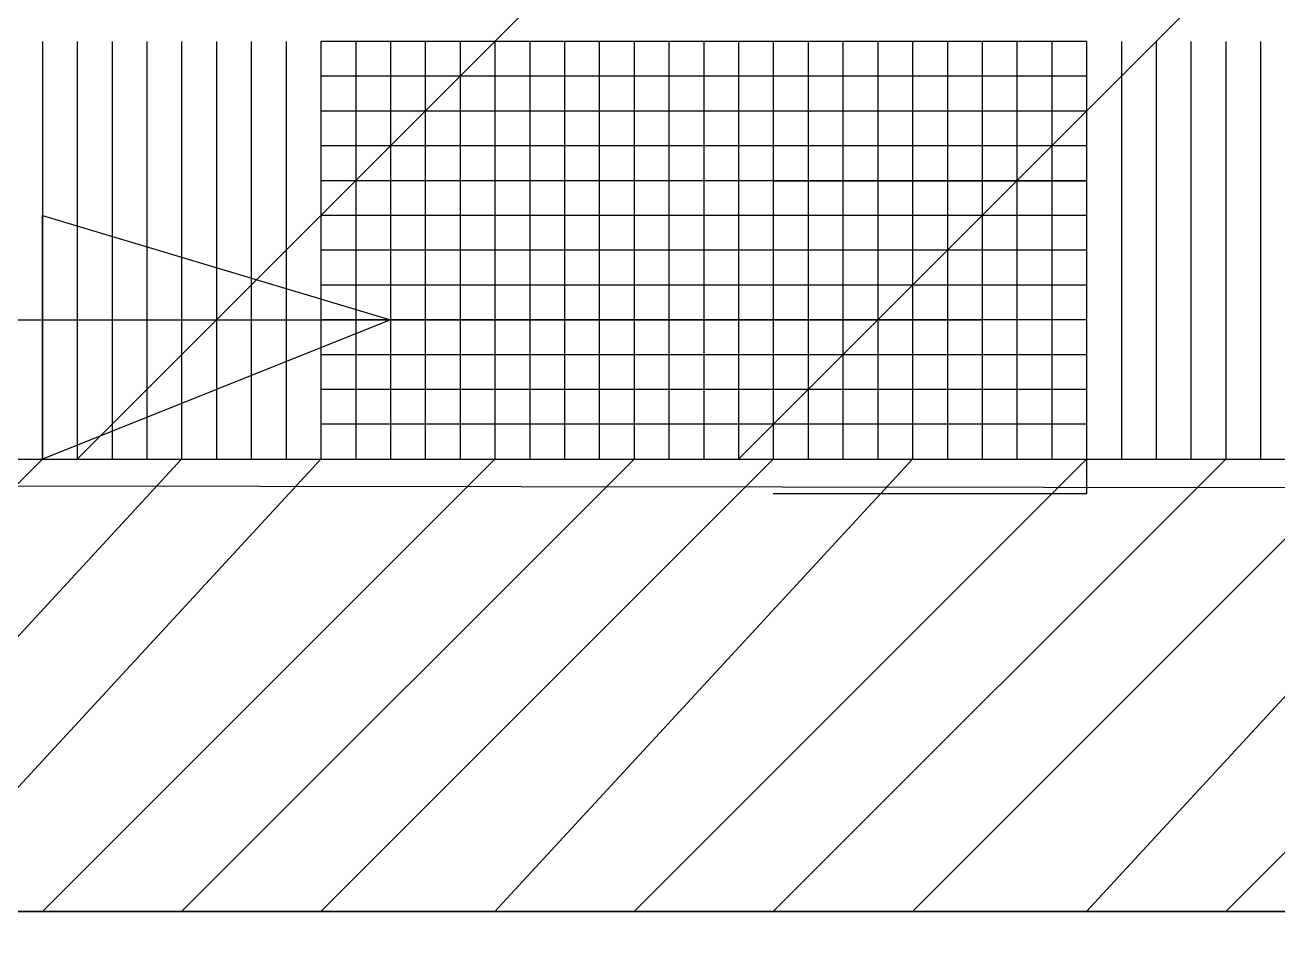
# Model space of a CAD drawing. Header units: metres. Extents: x 1 to 213, y 1 to 147.
# Drawn here: x 78.6465 to 79.0275, y 98.2927 to 98.5675 of the extents above; entities that cross this region are included whole.
import ezdxf

# ---------------------------------------------------------------- set-up
doc = ezdxf.new("R2010")
doc.units = ezdxf.units.M
doc.layers.add('00-BASE-ARQUITECTURA', color=8, linetype='Continuous')

msp = doc.modelspace()

# ---------------------------------------------------------------- linework, layer by layer
at = {"layer": '00-BASE-ARQUITECTURA'}
for points in [[(78.62002, 99.8537), (78.62002, 98.47786), (78.93752, 98.47786)], [(78.66235, 98.43553), (79.66777, 99.44095)], [(78.86344, 98.43553), (79.86885, 99.44095)], [(78.65177, 98.56253), (78.65177, 98.55195), (78.65177, 98.54136), (78.65177, 98.53078), (78.65177, 98.5202), (78.65177, 98.50961), (78.65177, 98.49903), (78.65177, 98.48845), (78.65177, 98.47786), (78.65177, 98.46728), (78.65177, 98.4567), (78.65177, 98.44612), (78.65177, 98.43553)], [(78.66235, 98.56253), (78.66235, 98.55195), (78.66235, 98.54136), (78.66235, 98.53078), (78.66235, 98.5202), (78.66235, 98.50961), (78.66235, 98.49903), (78.66235, 98.48845), (78.66235, 98.47786), (78.66235, 98.46728), (78.66235, 98.4567), (78.66235, 98.44612), (78.66235, 98.43553)], [(78.66235, 98.56253), (78.66235, 98.55195), (78.66235, 98.54136), (78.66235, 98.53078), (78.66235, 98.5202), (78.66235, 98.50961), (78.66235, 98.49903), (78.66235, 98.48845), (78.66235, 98.47786), (78.66235, 98.46728), (78.66235, 98.4567), (78.66235, 98.44612), (78.66235, 98.43553)], [(78.67294, 98.56253), (78.67294, 98.55195), (78.67294, 98.54136), (78.67294, 98.53078), (78.67294, 98.5202), (78.67294, 98.50961), (78.67294, 98.49903), (78.67294, 98.48845), (78.67294, 98.47786), (78.67294, 98.46728), (78.67294, 98.4567), (78.67294, 98.44612), (78.67294, 98.43553)], [(78.68352, 98.56253), (78.68352, 98.55195), (78.68352, 98.54136), (78.68352, 98.53078), (78.68352, 98.5202), (78.68352, 98.50961), (78.68352, 98.49903), (78.68352, 98.48845), (78.68352, 98.47786), (78.68352, 98.46728), (78.68352, 98.4567), (78.68352, 98.44612), (78.68352, 98.43553)], [(78.68352, 98.56253), (78.68352, 98.55195), (78.68352, 98.54136), (78.68352, 98.53078), (78.68352, 98.5202), (78.68352, 98.50961), (78.68352, 98.49903), (78.68352, 98.48845), (78.68352, 98.47786), (78.68352, 98.46728), (78.68352, 98.4567), (78.68352, 98.44612), (78.68352, 98.43553)], [(78.6941, 98.56253), (78.6941, 98.55195), (78.6941, 98.54136), (78.6941, 98.53078), (78.6941, 98.5202), (78.6941, 98.50961), (78.6941, 98.49903), (78.6941, 98.48845), (78.6941, 98.47786), (78.6941, 98.46728), (78.6941, 98.4567), (78.6941, 98.44612), (78.6941, 98.43553)], [(78.70468, 98.56253), (78.70468, 98.55195), (78.70468, 98.54136), (78.70468, 98.53078), (78.70468, 98.5202), (78.70468, 98.50961), (78.70468, 98.49903), (78.70468, 98.48845), (78.70468, 98.47786), (78.70468, 98.46728), (78.70468, 98.4567), (78.70468, 98.44612), (78.70468, 98.43553)], [(78.70468, 98.56253), (78.70468, 98.55195), (78.70468, 98.54136), (78.70468, 98.53078), (78.70468, 98.5202), (78.70468, 98.50961), (78.70468, 98.49903), (78.70468, 98.48845), (78.70468, 98.47786), (78.70468, 98.46728), (78.70468, 98.4567), (78.70468, 98.44612), (78.70468, 98.43553)], [(78.71527, 98.56253), (78.71527, 98.55195), (78.71527, 98.54136), (78.71527, 98.53078), (78.71527, 98.5202), (78.71527, 98.50961), (78.71527, 98.49903), (78.71527, 98.48845), (78.71527, 98.47786), (78.71527, 98.46728), (78.71527, 98.4567), (78.71527, 98.44612), (78.71527, 98.43553)], [(78.72585, 98.56253), (78.72585, 98.55195), (78.72585, 98.54136), (78.72585, 98.53078), (78.72585, 98.5202), (78.72585, 98.50961), (78.72585, 98.49903), (78.72585, 98.48845), (78.72585, 98.47786), (78.72585, 98.46728), (78.72585, 98.4567), (78.72585, 98.44612), (78.72585, 98.43553)], [(78.72585, 98.56253), (78.72585, 98.55195), (78.72585, 98.54136), (78.72585, 98.53078), (78.72585, 98.5202), (78.72585, 98.50961), (78.72585, 98.49903), (78.72585, 98.48845), (78.72585, 98.47786), (78.72585, 98.46728), (78.72585, 98.4567), (78.72585, 98.44612), (78.72585, 98.43553)], [(78.90577, 98.56253), (78.89519, 98.56253), (78.8846, 98.56253), (78.87402, 98.56253), (78.86344, 98.56253), (78.85286, 98.56253), (78.84227, 98.56253), (78.83169, 98.56253), (78.82111, 98.56253), (78.81051, 98.56253), (78.79993, 98.56253), (78.78935, 98.56253), (78.77876, 98.56253), (78.76818, 98.56253), (78.7576, 98.56253), (78.74702, 98.56253), (78.73643, 98.56253)], [(78.90577, 98.56253), (78.89519, 98.56253), (78.8846, 98.56253), (78.87402, 98.56253), (78.86344, 98.56253), (78.85286, 98.56253), (78.84227, 98.56253), (78.83169, 98.56253), (78.82111, 98.56253), (78.81051, 98.56253), (78.79993, 98.56253), (78.78935, 98.56253), (78.77876, 98.56253), (78.76818, 98.56253), (78.7576, 98.56253), (78.74702, 98.56253), (78.73643, 98.56253)], [(78.73643, 98.56253), (78.73643, 98.55195), (78.73643, 98.54136), (78.73643, 98.53078), (78.73643, 98.5202), (78.73643, 98.50961), (78.73643, 98.49903), (78.73643, 98.48845), (78.73643, 98.47786), (78.73643, 98.46728), (78.73643, 98.4567), (78.73643, 98.44612), (78.73643, 98.43553)], [(78.74702, 98.56253), (78.74702, 98.55195), (78.74702, 98.54136), (78.74702, 98.53078), (78.74702, 98.5202), (78.74702, 98.50961), (78.74702, 98.49903), (78.74702, 98.48845), (78.74702, 98.47786), (78.74702, 98.46728), (78.74702, 98.4567), (78.74702, 98.44612), (78.74702, 98.43553)], [(78.74702, 98.56253), (78.74702, 98.55195), (78.74702, 98.54136), (78.74702, 98.53078), (78.74702, 98.5202), (78.74702, 98.50961), (78.74702, 98.49903), (78.74702, 98.48845), (78.74702, 98.47786), (78.74702, 98.46728), (78.74702, 98.4567), (78.74702, 98.44612), (78.74702, 98.43553)], [(78.7576, 98.56253), (78.7576, 98.55195), (78.7576, 98.54136), (78.7576, 98.53078), (78.7576, 98.5202), (78.7576, 98.50961), (78.7576, 98.49903), (78.7576, 98.48845), (78.7576, 98.47786), (78.7576, 98.46728), (78.7576, 98.4567), (78.7576, 98.44612), (78.7576, 98.43553)], [(78.76818, 98.56253), (78.76818, 98.55195), (78.76818, 98.54136), (78.76818, 98.53078), (78.76818, 98.5202), (78.76818, 98.50961), (78.76818, 98.49903), (78.76818, 98.48845), (78.76818, 98.47786), (78.76818, 98.46728), (78.76818, 98.4567), (78.76818, 98.44612), (78.76818, 98.43553)], [(78.76818, 98.56253), (78.76818, 98.55195), (78.76818, 98.54136), (78.76818, 98.53078), (78.76818, 98.5202), (78.76818, 98.50961), (78.76818, 98.49903), (78.76818, 98.48845), (78.76818, 98.47786), (78.76818, 98.46728), (78.76818, 98.4567), (78.76818, 98.44612), (78.76818, 98.43553)], [(78.77876, 98.56253), (78.77876, 98.55195), (78.77876, 98.54136), (78.77876, 98.53078), (78.77876, 98.5202), (78.77876, 98.50961), (78.77876, 98.49903), (78.77876, 98.48845), (78.77876, 98.47786), (78.77876, 98.46728), (78.77876, 98.4567), (78.77876, 98.44612), (78.77876, 98.43553)], [(78.78935, 98.56253), (78.78935, 98.55195), (78.78935, 98.54136), (78.78935, 98.53078), (78.78935, 98.5202), (78.78935, 98.50961), (78.78935, 98.49903), (78.78935, 98.48845), (78.78935, 98.47786), (78.78935, 98.46728), (78.78935, 98.4567), (78.78935, 98.44612), (78.78935, 98.43553)], [(78.78935, 98.56253), (78.78935, 98.55195), (78.78935, 98.54136), (78.78935, 98.53078), (78.78935, 98.5202), (78.78935, 98.50961), (78.78935, 98.49903), (78.78935, 98.48845), (78.78935, 98.47786), (78.78935, 98.46728), (78.78935, 98.4567), (78.78935, 98.44612), (78.78935, 98.43553)], [(78.96927, 98.56253), (78.95869, 98.56253), (78.9481, 98.56253), (78.93752, 98.56253), (78.92694, 98.56253), (78.91635, 98.56253), (78.90577, 98.56253), (78.89519, 98.56253), (78.8846, 98.56253), (78.87402, 98.56253), (78.86344, 98.56253), (78.85286, 98.56253), (78.84227, 98.56253), (78.83169, 98.56253), (78.82111, 98.56253), (78.81051, 98.56253), (78.79993, 98.56253)], [(78.96927, 98.56253), (78.95869, 98.56253), (78.9481, 98.56253), (78.93752, 98.56253), (78.92694, 98.56253), (78.91635, 98.56253), (78.90577, 98.56253), (78.89519, 98.56253), (78.8846, 98.56253), (78.87402, 98.56253), (78.86344, 98.56253), (78.85286, 98.56253), (78.84227, 98.56253), (78.83169, 98.56253), (78.82111, 98.56253), (78.81051, 98.56253), (78.79993, 98.56253)], [(78.79993, 98.56253), (78.79993, 98.55195), (78.79993, 98.54136), (78.79993, 98.53078), (78.79993, 98.5202), (78.79993, 98.50961), (78.79993, 98.49903), (78.79993, 98.48845), (78.79993, 98.47786), (78.79993, 98.46728), (78.79993, 98.4567), (78.79993, 98.44612), (78.79993, 98.43553)], [(78.81051, 98.56253), (78.81051, 98.55195), (78.81051, 98.54136), (78.81051, 98.53078), (78.81051, 98.5202), (78.81051, 98.50961), (78.81051, 98.49903), (78.81051, 98.48845), (78.81051, 98.47786), (78.81051, 98.46728), (78.81051, 98.4567), (78.81051, 98.44612), (78.81051, 98.43553)], [(78.81051, 98.56253), (78.81051, 98.55195), (78.81051, 98.54136), (78.81051, 98.53078), (78.81051, 98.5202), (78.81051, 98.50961), (78.81051, 98.49903), (78.81051, 98.48845), (78.81051, 98.47786), (78.81051, 98.46728), (78.81051, 98.4567), (78.81051, 98.44612), (78.81051, 98.43553)], [(78.82111, 98.56253), (78.82111, 98.55195), (78.82111, 98.54136), (78.82111, 98.53078), (78.82111, 98.5202), (78.82111, 98.50961), (78.82111, 98.49903), (78.82111, 98.48845), (78.82111, 98.47786), (78.82111, 98.46728), (78.82111, 98.4567), (78.82111, 98.44612), (78.82111, 98.43553)], [(78.83169, 98.56253), (78.83169, 98.55195), (78.83169, 98.54136), (78.83169, 98.53078), (78.83169, 98.5202), (78.83169, 98.50961), (78.83169, 98.49903), (78.83169, 98.48845), (78.83169, 98.47786), (78.83169, 98.46728), (78.83169, 98.4567), (78.83169, 98.44612), (78.83169, 98.43553)], [(78.83169, 98.56253), (78.83169, 98.55195), (78.83169, 98.54136), (78.83169, 98.53078), (78.83169, 98.5202), (78.83169, 98.50961), (78.83169, 98.49903), (78.83169, 98.48845), (78.83169, 98.47786), (78.83169, 98.46728), (78.83169, 98.4567), (78.83169, 98.44612), (78.83169, 98.43553)], [(78.84227, 98.56253), (78.84227, 98.55195), (78.84227, 98.54136), (78.84227, 98.53078), (78.84227, 98.5202), (78.84227, 98.50961), (78.84227, 98.49903), (78.84227, 98.48845), (78.84227, 98.47786), (78.84227, 98.46728), (78.84227, 98.4567), (78.84227, 98.44612), (78.84227, 98.43553)], [(78.85286, 98.56253), (78.85286, 98.55195), (78.85286, 98.54136), (78.85286, 98.53078), (78.85286, 98.5202), (78.85286, 98.50961), (78.85286, 98.49903), (78.85286, 98.48845), (78.85286, 98.47786), (78.85286, 98.46728), (78.85286, 98.4567), (78.85286, 98.44612), (78.85286, 98.43553)], [(78.85286, 98.56253), (78.85286, 98.55195), (78.85286, 98.54136), (78.85286, 98.53078), (78.85286, 98.5202), (78.85286, 98.50961), (78.85286, 98.49903), (78.85286, 98.48845), (78.85286, 98.47786), (78.85286, 98.46728), (78.85286, 98.4567), (78.85286, 98.44612), (78.85286, 98.43553)], [(78.86344, 98.56253), (78.86344, 98.55195), (78.86344, 98.54136), (78.86344, 98.53078), (78.86344, 98.5202), (78.86344, 98.50961), (78.86344, 98.49903), (78.86344, 98.48845), (78.86344, 98.47786), (78.86344, 98.46728), (78.86344, 98.4567), (78.86344, 98.44612), (78.86344, 98.43553)], [(78.87402, 98.56253), (78.87402, 98.55195), (78.87402, 98.54136), (78.87402, 98.53078), (78.87402, 98.5202), (78.87402, 98.50961), (78.87402, 98.49903), (78.87402, 98.48845), (78.87402, 98.47786), (78.87402, 98.46728), (78.87402, 98.4567), (78.87402, 98.44612), (78.87402, 98.43553)], [(78.87402, 98.56253), (78.87402, 98.55195), (78.87402, 98.54136), (78.87402, 98.53078), (78.87402, 98.5202), (78.87402, 98.50961), (78.87402, 98.49903), (78.87402, 98.48845), (78.87402, 98.47786), (78.87402, 98.46728), (78.87402, 98.4567), (78.87402, 98.44612), (78.87402, 98.43553)], [(78.8846, 98.56253), (78.8846, 98.55195), (78.8846, 98.54136), (78.8846, 98.53078), (78.8846, 98.5202), (78.8846, 98.50961), (78.8846, 98.49903), (78.8846, 98.48845), (78.8846, 98.47786), (78.8846, 98.46728), (78.8846, 98.4567), (78.8846, 98.44612), (78.8846, 98.43553)], [(78.89519, 98.56253), (78.89519, 98.55195), (78.89519, 98.54136), (78.89519, 98.53078), (78.89519, 98.5202), (78.89519, 98.50961), (78.89519, 98.49903), (78.89519, 98.48845), (78.89519, 98.47786), (78.89519, 98.46728), (78.89519, 98.4567), (78.89519, 98.44612), (78.89519, 98.43553)], [(78.89519, 98.56253), (78.89519, 98.55195), (78.89519, 98.54136), (78.89519, 98.53078), (78.89519, 98.5202), (78.89519, 98.50961), (78.89519, 98.49903), (78.89519, 98.48845), (78.89519, 98.47786), (78.89519, 98.46728), (78.89519, 98.4567), (78.89519, 98.44612), (78.89519, 98.43553)], [(78.90577, 98.56253), (78.90577, 98.55195), (78.90577, 98.54136), (78.90577, 98.53078), (78.90577, 98.5202), (78.90577, 98.50961), (78.90577, 98.49903), (78.90577, 98.48845), (78.90577, 98.47786), (78.90577, 98.46728), (78.90577, 98.4567), (78.90577, 98.44612), (78.90577, 98.43553)], [(78.90577, 98.56253), (78.90577, 98.55195), (78.90577, 98.54136), (78.90577, 98.53078), (78.90577, 98.5202), (78.90577, 98.50961), (78.90577, 98.49903), (78.90577, 98.48845), (78.90577, 98.47786), (78.90577, 98.46728), (78.90577, 98.4567), (78.90577, 98.44612), (78.90577, 98.43553)], [(78.91635, 98.56253), (78.91635, 98.55195), (78.91635, 98.54136), (78.91635, 98.53078), (78.91635, 98.5202), (78.91635, 98.50961), (78.91635, 98.49903), (78.91635, 98.48845), (78.91635, 98.47786), (78.91635, 98.46728), (78.91635, 98.4567), (78.91635, 98.44612), (78.91635, 98.43553)], [(78.92694, 98.56253), (78.92694, 98.55195), (78.92694, 98.54136), (78.92694, 98.53078), (78.92694, 98.5202), (78.92694, 98.50961), (78.92694, 98.49903), (78.92694, 98.48845), (78.92694, 98.47786), (78.92694, 98.46728), (78.92694, 98.4567), (78.92694, 98.44612), (78.92694, 98.43553)], [(78.92694, 98.56253), (78.92694, 98.55195), (78.92694, 98.54136), (78.92694, 98.53078), (78.92694, 98.5202), (78.92694, 98.50961), (78.92694, 98.49903), (78.92694, 98.48845), (78.92694, 98.47786), (78.92694, 98.46728), (78.92694, 98.4567), (78.92694, 98.44612), (78.92694, 98.43553)], [(78.93752, 98.56253), (78.93752, 98.55195), (78.93752, 98.54136), (78.93752, 98.53078), (78.93752, 98.5202), (78.93752, 98.50961), (78.93752, 98.49903), (78.93752, 98.48845), (78.93752, 98.47786), (78.93752, 98.46728), (78.93752, 98.4567), (78.93752, 98.44612), (78.93752, 98.43553)], [(78.9481, 98.56253), (78.9481, 98.55195), (78.9481, 98.54136), (78.9481, 98.53078), (78.9481, 98.5202), (78.9481, 98.50961), (78.9481, 98.49903), (78.9481, 98.48845), (78.9481, 98.47786), (78.9481, 98.46728), (78.9481, 98.4567), (78.9481, 98.44612), (78.9481, 98.43553)], [(78.9481, 98.56253), (78.9481, 98.55195), (78.9481, 98.54136), (78.9481, 98.53078), (78.9481, 98.5202), (78.9481, 98.50961), (78.9481, 98.49903), (78.9481, 98.48845), (78.9481, 98.47786), (78.9481, 98.46728), (78.9481, 98.4567), (78.9481, 98.44612), (78.9481, 98.43553)], [(78.95869, 98.56253), (78.95869, 98.55195), (78.95869, 98.54136), (78.95869, 98.53078), (78.95869, 98.5202), (78.95869, 98.50961), (78.95869, 98.49903), (78.95869, 98.48845), (78.95869, 98.47786), (78.95869, 98.46728), (78.95869, 98.4567), (78.95869, 98.44612), (78.95869, 98.43553)], [(78.96927, 98.56253), (78.96927, 98.55195), (78.96927, 98.54136), (78.96927, 98.53078), (78.96927, 98.5202), (78.96927, 98.50961), (78.96927, 98.49903), (78.96927, 98.48845), (78.96927, 98.47786), (78.96927, 98.46728), (78.96927, 98.4567), (78.96927, 98.44612), (78.96927, 98.43553)], [(78.96927, 98.56253), (78.96927, 98.55195), (78.96927, 98.54136), (78.96927, 98.53078), (78.96927, 98.5202), (78.96927, 98.50961), (78.96927, 98.49903), (78.96927, 98.48845), (78.96927, 98.47786), (78.96927, 98.46728), (78.96927, 98.4567), (78.96927, 98.44612), (78.96927, 98.43553)], [(78.97985, 98.56253), (78.97985, 98.55195), (78.97985, 98.54136), (78.97985, 98.53078), (78.97985, 98.5202), (78.97985, 98.50961), (78.97985, 98.49903), (78.97985, 98.48845), (78.97985, 98.47786), (78.97985, 98.46728), (78.97985, 98.4567), (78.97985, 98.44612), (78.97985, 98.43553)], [(78.99043, 98.56253), (78.99043, 98.55195), (78.99043, 98.54136), (78.99043, 98.53078), (78.99043, 98.5202), (78.99043, 98.50961), (78.99043, 98.49903), (78.99043, 98.48845), (78.99043, 98.47786), (78.99043, 98.46728), (78.99043, 98.4567), (78.99043, 98.44612), (78.99043, 98.43553)], [(78.99043, 98.56253), (78.99043, 98.55195), (78.99043, 98.54136), (78.99043, 98.53078), (78.99043, 98.5202), (78.99043, 98.50961), (78.99043, 98.49903), (78.99043, 98.48845), (78.99043, 98.47786), (78.99043, 98.46728), (78.99043, 98.4567), (78.99043, 98.44612), (78.99043, 98.43553)], [(79.00102, 98.56253), (79.00102, 98.55195), (79.00102, 98.54136), (79.00102, 98.53078), (79.00102, 98.5202), (79.00102, 98.50961), (79.00102, 98.49903), (79.00102, 98.48845), (79.00102, 98.47786), (79.00102, 98.46728), (79.00102, 98.4567), (79.00102, 98.44612), (79.00102, 98.43553)], [(79.0116, 98.56253), (79.0116, 98.55195), (79.0116, 98.54136), (79.0116, 98.53078), (79.0116, 98.5202), (79.0116, 98.50961), (79.0116, 98.49903), (79.0116, 98.48845), (79.0116, 98.47786), (79.0116, 98.46728), (79.0116, 98.4567), (79.0116, 98.44612), (79.0116, 98.43553)], [(79.0116, 98.56253), (79.0116, 98.55195), (79.0116, 98.54136), (79.0116, 98.53078), (79.0116, 98.5202), (79.0116, 98.50961), (79.0116, 98.49903), (79.0116, 98.48845), (79.0116, 98.47786), (79.0116, 98.46728), (79.0116, 98.4567), (79.0116, 98.44612), (79.0116, 98.43553)], [(79.02218, 98.56253), (79.02218, 98.55195), (79.02218, 98.54136), (79.02218, 98.53078), (79.02218, 98.5202), (79.02218, 98.50961), (79.02218, 98.49903), (79.02218, 98.48845), (79.02218, 98.47786), (79.02218, 98.46728), (79.02218, 98.4567), (79.02218, 98.44612), (79.02218, 98.43553)], [(78.90577, 98.55195), (78.89519, 98.55195), (78.8846, 98.55195), (78.87402, 98.55195), (78.86344, 98.55195), (78.85286, 98.55195), (78.84227, 98.55195), (78.83169, 98.55195), (78.82111, 98.55195), (78.81051, 98.55195), (78.79993, 98.55195), (78.78935, 98.55195), (78.77876, 98.55195), (78.76818, 98.55195), (78.7576, 98.55195), (78.74702, 98.55195), (78.73643, 98.55195)], [(78.90577, 98.55195), (78.89519, 98.55195), (78.8846, 98.55195), (78.87402, 98.55195), (78.86344, 98.55195), (78.85286, 98.55195), (78.84227, 98.55195), (78.83169, 98.55195), (78.82111, 98.55195), (78.81051, 98.55195), (78.79993, 98.55195), (78.78935, 98.55195), (78.77876, 98.55195), (78.76818, 98.55195), (78.7576, 98.55195), (78.74702, 98.55195), (78.73643, 98.55195)], [(78.96927, 98.55195), (78.95869, 98.55195), (78.9481, 98.55195), (78.93752, 98.55195), (78.92694, 98.55195), (78.91635, 98.55195), (78.90577, 98.55195), (78.89519, 98.55195), (78.8846, 98.55195), (78.87402, 98.55195), (78.86344, 98.55195), (78.85286, 98.55195), (78.84227, 98.55195), (78.83169, 98.55195), (78.82111, 98.55195), (78.81051, 98.55195), (78.79993, 98.55195)], [(78.65177, 98.54136), (78.65177, 98.53078), (78.65177, 98.5202), (78.65177, 98.50961), (78.65177, 98.49903), (78.65177, 98.48845), (78.65177, 98.47786), (78.65177, 98.46728), (78.65177, 98.4567), (78.65177, 98.44612), (78.65177, 98.43553)], [(78.66235, 98.54136), (78.66235, 98.53078), (78.66235, 98.5202), (78.66235, 98.50961), (78.66235, 98.49903), (78.66235, 98.48845), (78.66235, 98.47786), (78.66235, 98.46728), (78.66235, 98.4567), (78.66235, 98.44612), (78.66235, 98.43553)], [(78.66235, 98.54136), (78.66235, 98.53078), (78.66235, 98.5202), (78.66235, 98.50961), (78.66235, 98.49903), (78.66235, 98.48845), (78.66235, 98.47786), (78.66235, 98.46728), (78.66235, 98.4567), (78.66235, 98.44612), (78.66235, 98.43553)], [(78.67294, 98.54136), (78.67294, 98.53078), (78.67294, 98.5202), (78.67294, 98.50961), (78.67294, 98.49903), (78.67294, 98.48845), (78.67294, 98.47786), (78.67294, 98.46728), (78.67294, 98.4567), (78.67294, 98.44612), (78.67294, 98.43553)], [(78.68352, 98.54136), (78.68352, 98.53078), (78.68352, 98.5202), (78.68352, 98.50961), (78.68352, 98.49903), (78.68352, 98.48845), (78.68352, 98.47786), (78.68352, 98.46728), (78.68352, 98.4567), (78.68352, 98.44612), (78.68352, 98.43553)], [(78.68352, 98.54136), (78.68352, 98.53078), (78.68352, 98.5202), (78.68352, 98.50961), (78.68352, 98.49903), (78.68352, 98.48845), (78.68352, 98.47786), (78.68352, 98.46728), (78.68352, 98.4567), (78.68352, 98.44612), (78.68352, 98.43553)], [(78.6941, 98.54136), (78.6941, 98.53078), (78.6941, 98.5202), (78.6941, 98.50961), (78.6941, 98.49903), (78.6941, 98.48845), (78.6941, 98.47786), (78.6941, 98.46728), (78.6941, 98.4567), (78.6941, 98.44612), (78.6941, 98.43553)], [(78.70468, 98.54136), (78.70468, 98.53078), (78.70468, 98.5202), (78.70468, 98.50961), (78.70468, 98.49903), (78.70468, 98.48845), (78.70468, 98.47786), (78.70468, 98.46728), (78.70468, 98.4567), (78.70468, 98.44612), (78.70468, 98.43553)], [(78.70468, 98.54136), (78.70468, 98.53078), (78.70468, 98.5202), (78.70468, 98.50961), (78.70468, 98.49903), (78.70468, 98.48845), (78.70468, 98.47786), (78.70468, 98.46728), (78.70468, 98.4567), (78.70468, 98.44612), (78.70468, 98.43553)], [(78.71527, 98.54136), (78.71527, 98.53078), (78.71527, 98.5202), (78.71527, 98.50961), (78.71527, 98.49903), (78.71527, 98.48845), (78.71527, 98.47786), (78.71527, 98.46728), (78.71527, 98.4567), (78.71527, 98.44612), (78.71527, 98.43553)], [(78.72585, 98.54136), (78.72585, 98.53078), (78.72585, 98.5202), (78.72585, 98.50961), (78.72585, 98.49903), (78.72585, 98.48845), (78.72585, 98.47786), (78.72585, 98.46728), (78.72585, 98.4567), (78.72585, 98.44612), (78.72585, 98.43553)], [(78.72585, 98.54136), (78.72585, 98.53078), (78.72585, 98.5202), (78.72585, 98.50961), (78.72585, 98.49903), (78.72585, 98.48845), (78.72585, 98.47786), (78.72585, 98.46728), (78.72585, 98.4567), (78.72585, 98.44612), (78.72585, 98.43553)], [(78.73643, 98.54136), (78.73643, 98.53078), (78.73643, 98.5202), (78.73643, 98.50961), (78.73643, 98.49903), (78.73643, 98.48845), (78.73643, 98.47786), (78.73643, 98.46728), (78.73643, 98.4567), (78.73643, 98.44612), (78.73643, 98.43553)], [(78.90577, 98.54136), (78.89519, 98.54136), (78.8846, 98.54136), (78.87402, 98.54136), (78.86344, 98.54136), (78.85286, 98.54136), (78.84227, 98.54136), (78.83169, 98.54136), (78.82111, 98.54136), (78.81051, 98.54136), (78.79993, 98.54136), (78.78935, 98.54136), (78.77876, 98.54136), (78.76818, 98.54136), (78.7576, 98.54136), (78.74702, 98.54136), (78.73643, 98.54136)], [(78.74702, 98.54136), (78.74702, 98.53078), (78.74702, 98.5202), (78.74702, 98.50961), (78.74702, 98.49903), (78.74702, 98.48845), (78.74702, 98.47786), (78.74702, 98.46728), (78.74702, 98.4567), (78.74702, 98.44612), (78.74702, 98.43553)], [(78.74702, 98.54136), (78.74702, 98.53078), (78.74702, 98.5202), (78.74702, 98.50961), (78.74702, 98.49903), (78.74702, 98.48845), (78.74702, 98.47786), (78.74702, 98.46728), (78.74702, 98.4567), (78.74702, 98.44612), (78.74702, 98.43553)], [(78.7576, 98.54136), (78.7576, 98.53078), (78.7576, 98.5202), (78.7576, 98.50961), (78.7576, 98.49903), (78.7576, 98.48845), (78.7576, 98.47786), (78.7576, 98.46728), (78.7576, 98.4567), (78.7576, 98.44612), (78.7576, 98.43553)], [(78.76818, 98.54136), (78.76818, 98.53078), (78.76818, 98.5202), (78.76818, 98.50961), (78.76818, 98.49903), (78.76818, 98.48845), (78.76818, 98.47786), (78.76818, 98.46728), (78.76818, 98.4567), (78.76818, 98.44612), (78.76818, 98.43553)], [(78.76818, 98.54136), (78.76818, 98.53078), (78.76818, 98.5202), (78.76818, 98.50961), (78.76818, 98.49903), (78.76818, 98.48845), (78.76818, 98.47786), (78.76818, 98.46728), (78.76818, 98.4567), (78.76818, 98.44612), (78.76818, 98.43553)], [(78.77876, 98.54136), (78.77876, 98.53078), (78.77876, 98.5202), (78.77876, 98.50961), (78.77876, 98.49903), (78.77876, 98.48845), (78.77876, 98.47786), (78.77876, 98.46728), (78.77876, 98.4567), (78.77876, 98.44612), (78.77876, 98.43553)], [(78.78935, 98.54136), (78.78935, 98.53078), (78.78935, 98.5202), (78.78935, 98.50961), (78.78935, 98.49903), (78.78935, 98.48845), (78.78935, 98.47786), (78.78935, 98.46728), (78.78935, 98.4567), (78.78935, 98.44612), (78.78935, 98.43553)], [(78.78935, 98.54136), (78.78935, 98.53078), (78.78935, 98.5202), (78.78935, 98.50961), (78.78935, 98.49903), (78.78935, 98.48845), (78.78935, 98.47786), (78.78935, 98.46728), (78.78935, 98.4567), (78.78935, 98.44612), (78.78935, 98.43553)], [(78.96927, 98.54136), (78.95869, 98.54136), (78.9481, 98.54136), (78.93752, 98.54136), (78.92694, 98.54136), (78.91635, 98.54136), (78.90577, 98.54136), (78.89519, 98.54136), (78.8846, 98.54136), (78.87402, 98.54136), (78.86344, 98.54136), (78.85286, 98.54136), (78.84227, 98.54136), (78.83169, 98.54136), (78.82111, 98.54136), (78.81051, 98.54136), (78.79993, 98.54136)], [(78.96927, 98.54136), (78.95869, 98.54136), (78.9481, 98.54136), (78.93752, 98.54136), (78.92694, 98.54136), (78.91635, 98.54136), (78.90577, 98.54136), (78.89519, 98.54136), (78.8846, 98.54136), (78.87402, 98.54136), (78.86344, 98.54136), (78.85286, 98.54136), (78.84227, 98.54136), (78.83169, 98.54136), (78.82111, 98.54136), (78.81051, 98.54136), (78.79993, 98.54136)], [(78.79993, 98.54136), (78.79993, 98.53078), (78.79993, 98.5202), (78.79993, 98.50961), (78.79993, 98.49903), (78.79993, 98.48845), (78.79993, 98.47786), (78.79993, 98.46728), (78.79993, 98.4567), (78.79993, 98.44612), (78.79993, 98.43553)], [(78.81051, 98.54136), (78.81051, 98.53078), (78.81051, 98.5202), (78.81051, 98.50961), (78.81051, 98.49903), (78.81051, 98.48845), (78.81051, 98.47786), (78.81051, 98.46728), (78.81051, 98.4567), (78.81051, 98.44612), (78.81051, 98.43553)], [(78.81051, 98.54136), (78.81051, 98.53078), (78.81051, 98.5202), (78.81051, 98.50961), (78.81051, 98.49903), (78.81051, 98.48845), (78.81051, 98.47786), (78.81051, 98.46728), (78.81051, 98.4567), (78.81051, 98.44612), (78.81051, 98.43553)], [(78.82111, 98.54136), (78.82111, 98.53078), (78.82111, 98.5202), (78.82111, 98.50961), (78.82111, 98.49903), (78.82111, 98.48845), (78.82111, 98.47786), (78.82111, 98.46728), (78.82111, 98.4567), (78.82111, 98.44612), (78.82111, 98.43553)], [(78.83169, 98.54136), (78.83169, 98.53078), (78.83169, 98.5202), (78.83169, 98.50961), (78.83169, 98.49903), (78.83169, 98.48845), (78.83169, 98.47786), (78.83169, 98.46728), (78.83169, 98.4567), (78.83169, 98.44612), (78.83169, 98.43553)], [(78.83169, 98.54136), (78.83169, 98.53078), (78.83169, 98.5202), (78.83169, 98.50961), (78.83169, 98.49903), (78.83169, 98.48845), (78.83169, 98.47786), (78.83169, 98.46728), (78.83169, 98.4567), (78.83169, 98.44612), (78.83169, 98.43553)], [(78.84227, 98.54136), (78.84227, 98.53078), (78.84227, 98.5202), (78.84227, 98.50961), (78.84227, 98.49903), (78.84227, 98.48845), (78.84227, 98.47786), (78.84227, 98.46728), (78.84227, 98.4567), (78.84227, 98.44612), (78.84227, 98.43553)], [(78.85286, 98.54136), (78.85286, 98.53078), (78.85286, 98.5202), (78.85286, 98.50961), (78.85286, 98.49903), (78.85286, 98.48845), (78.85286, 98.47786), (78.85286, 98.46728), (78.85286, 98.4567), (78.85286, 98.44612), (78.85286, 98.43553)], [(78.85286, 98.54136), (78.85286, 98.53078), (78.85286, 98.5202), (78.85286, 98.50961), (78.85286, 98.49903), (78.85286, 98.48845), (78.85286, 98.47786), (78.85286, 98.46728), (78.85286, 98.4567), (78.85286, 98.44612), (78.85286, 98.43553)], [(78.86344, 98.54136), (78.86344, 98.53078), (78.86344, 98.5202), (78.86344, 98.50961), (78.86344, 98.49903), (78.86344, 98.48845), (78.86344, 98.47786), (78.86344, 98.46728), (78.86344, 98.4567), (78.86344, 98.44612), (78.86344, 98.43553)], [(78.87402, 98.54136), (78.87402, 98.53078), (78.87402, 98.5202), (78.87402, 98.50961), (78.87402, 98.49903), (78.87402, 98.48845), (78.87402, 98.47786), (78.87402, 98.46728), (78.87402, 98.4567), (78.87402, 98.44612), (78.87402, 98.43553)], [(78.87402, 98.54136), (78.87402, 98.53078), (78.87402, 98.5202), (78.87402, 98.50961), (78.87402, 98.49903), (78.87402, 98.48845), (78.87402, 98.47786), (78.87402, 98.46728), (78.87402, 98.4567), (78.87402, 98.44612), (78.87402, 98.43553)], [(78.8846, 98.54136), (78.8846, 98.53078), (78.8846, 98.5202), (78.8846, 98.50961), (78.8846, 98.49903), (78.8846, 98.48845), (78.8846, 98.47786), (78.8846, 98.46728), (78.8846, 98.4567), (78.8846, 98.44612), (78.8846, 98.43553)], [(78.89519, 98.54136), (78.89519, 98.53078), (78.89519, 98.5202), (78.89519, 98.50961), (78.89519, 98.49903), (78.89519, 98.48845), (78.89519, 98.47786), (78.89519, 98.46728), (78.89519, 98.4567), (78.89519, 98.44612), (78.89519, 98.43553)], [(78.89519, 98.54136), (78.89519, 98.53078), (78.89519, 98.5202), (78.89519, 98.50961), (78.89519, 98.49903), (78.89519, 98.48845), (78.89519, 98.47786), (78.89519, 98.46728), (78.89519, 98.4567), (78.89519, 98.44612), (78.89519, 98.43553)], [(78.90577, 98.54136), (78.90577, 98.53078), (78.90577, 98.5202), (78.90577, 98.50961), (78.90577, 98.49903), (78.90577, 98.48845), (78.90577, 98.47786), (78.90577, 98.46728), (78.90577, 98.4567), (78.90577, 98.44612), (78.90577, 98.43553)], [(78.91635, 98.54136), (78.91635, 98.53078), (78.91635, 98.5202), (78.91635, 98.50961), (78.91635, 98.49903), (78.91635, 98.48845), (78.91635, 98.47786), (78.91635, 98.46728), (78.91635, 98.4567), (78.91635, 98.44612), (78.91635, 98.43553)], [(78.91635, 98.54136), (78.91635, 98.53078), (78.91635, 98.5202), (78.91635, 98.50961), (78.91635, 98.49903), (78.91635, 98.48845), (78.91635, 98.47786), (78.91635, 98.46728), (78.91635, 98.4567), (78.91635, 98.44612), (78.91635, 98.43553)], [(78.92694, 98.54136), (78.92694, 98.53078), (78.92694, 98.5202), (78.92694, 98.50961), (78.92694, 98.49903), (78.92694, 98.48845), (78.92694, 98.47786), (78.92694, 98.46728), (78.92694, 98.4567), (78.92694, 98.44612), (78.92694, 98.43553)], [(78.93752, 98.54136), (78.93752, 98.53078), (78.93752, 98.5202), (78.93752, 98.50961), (78.93752, 98.49903), (78.93752, 98.48845), (78.93752, 98.47786), (78.93752, 98.46728), (78.93752, 98.4567), (78.93752, 98.44612), (78.93752, 98.43553)], [(78.93752, 98.54136), (78.93752, 98.53078), (78.93752, 98.5202), (78.93752, 98.50961), (78.93752, 98.49903), (78.93752, 98.48845), (78.93752, 98.47786), (78.93752, 98.46728), (78.93752, 98.4567), (78.93752, 98.44612), (78.93752, 98.43553)], [(78.9481, 98.54136), (78.9481, 98.53078), (78.9481, 98.5202), (78.9481, 98.50961), (78.9481, 98.49903), (78.9481, 98.48845), (78.9481, 98.47786), (78.9481, 98.46728), (78.9481, 98.4567), (78.9481, 98.44612), (78.9481, 98.43553)], [(78.95869, 98.54136), (78.95869, 98.53078), (78.95869, 98.5202), (78.95869, 98.50961), (78.95869, 98.49903), (78.95869, 98.48845), (78.95869, 98.47786), (78.95869, 98.46728), (78.95869, 98.4567), (78.95869, 98.44612), (78.95869, 98.43553)], [(78.95869, 98.54136), (78.95869, 98.53078), (78.95869, 98.5202), (78.95869, 98.50961), (78.95869, 98.49903), (78.95869, 98.48845), (78.95869, 98.47786), (78.95869, 98.46728), (78.95869, 98.4567), (78.95869, 98.44612), (78.95869, 98.43553)], [(78.96927, 98.54136), (78.96927, 98.53078), (78.96927, 98.5202), (78.96927, 98.50961), (78.96927, 98.49903), (78.96927, 98.48845), (78.96927, 98.47786), (78.96927, 98.46728), (78.96927, 98.4567), (78.96927, 98.44612), (78.96927, 98.43553)], [(78.96927, 98.54136), (78.96927, 98.53078), (78.96927, 98.5202), (78.96927, 98.50961), (78.96927, 98.49903), (78.96927, 98.48845), (78.96927, 98.47786), (78.96927, 98.46728), (78.96927, 98.4567), (78.96927, 98.44612), (78.96927, 98.43553)], [(78.97985, 98.54136), (78.97985, 98.53078), (78.97985, 98.5202), (78.97985, 98.50961), (78.97985, 98.49903), (78.97985, 98.48845), (78.97985, 98.47786), (78.97985, 98.46728), (78.97985, 98.4567), (78.97985, 98.44612), (78.97985, 98.43553)], [(78.99043, 98.54136), (78.99043, 98.53078), (78.99043, 98.5202), (78.99043, 98.50961), (78.99043, 98.49903), (78.99043, 98.48845), (78.99043, 98.47786), (78.99043, 98.46728), (78.99043, 98.4567), (78.99043, 98.44612), (78.99043, 98.43553)], [(78.99043, 98.54136), (78.99043, 98.53078), (78.99043, 98.5202), (78.99043, 98.50961), (78.99043, 98.49903), (78.99043, 98.48845), (78.99043, 98.47786), (78.99043, 98.46728), (78.99043, 98.4567), (78.99043, 98.44612), (78.99043, 98.43553)], [(79.00102, 98.54136), (79.00102, 98.53078), (79.00102, 98.5202), (79.00102, 98.50961), (79.00102, 98.49903), (79.00102, 98.48845), (79.00102, 98.47786), (79.00102, 98.46728), (79.00102, 98.4567), (79.00102, 98.44612), (79.00102, 98.43553)], [(79.0116, 98.54136), (79.0116, 98.53078), (79.0116, 98.5202), (79.0116, 98.50961), (79.0116, 98.49903), (79.0116, 98.48845), (79.0116, 98.47786), (79.0116, 98.46728), (79.0116, 98.4567), (79.0116, 98.44612), (79.0116, 98.43553)], [(79.0116, 98.54136), (79.0116, 98.53078), (79.0116, 98.5202), (79.0116, 98.50961), (79.0116, 98.49903), (79.0116, 98.48845), (79.0116, 98.47786), (79.0116, 98.46728), (79.0116, 98.4567), (79.0116, 98.44612), (79.0116, 98.43553)], [(79.02218, 98.54136), (79.02218, 98.53078), (79.02218, 98.5202), (79.02218, 98.50961), (79.02218, 98.49903), (79.02218, 98.48845), (79.02218, 98.47786), (79.02218, 98.46728), (79.02218, 98.4567), (79.02218, 98.44612), (79.02218, 98.43553)], [(78.90577, 98.53078), (78.89519, 98.53078), (78.8846, 98.53078), (78.87402, 98.53078), (78.86344, 98.53078), (78.85286, 98.53078), (78.84227, 98.53078), (78.83169, 98.53078), (78.82111, 98.53078), (78.81051, 98.53078), (78.79993, 98.53078), (78.78935, 98.53078), (78.77876, 98.53078), (78.76818, 98.53078), (78.7576, 98.53078), (78.74702, 98.53078), (78.73643, 98.53078)], [(78.90577, 98.53078), (78.89519, 98.53078), (78.8846, 98.53078), (78.87402, 98.53078), (78.86344, 98.53078), (78.85286, 98.53078), (78.84227, 98.53078), (78.83169, 98.53078), (78.82111, 98.53078), (78.81051, 98.53078), (78.79993, 98.53078), (78.78935, 98.53078), (78.77876, 98.53078), (78.76818, 98.53078), (78.7576, 98.53078), (78.74702, 98.53078), (78.73643, 98.53078)], [(78.96927, 98.53078), (78.95869, 98.53078), (78.9481, 98.53078), (78.93752, 98.53078), (78.92694, 98.53078), (78.91635, 98.53078), (78.90577, 98.53078), (78.89519, 98.53078), (78.8846, 98.53078), (78.87402, 98.53078), (78.86344, 98.53078), (78.85286, 98.53078), (78.84227, 98.53078), (78.83169, 98.53078), (78.82111, 98.53078), (78.81051, 98.53078), (78.79993, 98.53078)], [(78.96927, 98.53078), (78.95869, 98.53078), (78.9481, 98.53078), (78.93752, 98.53078), (78.92694, 98.53078), (78.91635, 98.53078), (78.90577, 98.53078), (78.89519, 98.53078), (78.8846, 98.53078), (78.87402, 98.53078), (78.86344, 98.53078), (78.85286, 98.53078), (78.84227, 98.53078), (78.83169, 98.53078), (78.82111, 98.53078), (78.81051, 98.53078), (78.79993, 98.53078)], [(78.90577, 98.5202), (78.89519, 98.5202), (78.8846, 98.5202), (78.87402, 98.5202), (78.86344, 98.5202), (78.85286, 98.5202), (78.84227, 98.5202), (78.83169, 98.5202), (78.82111, 98.5202), (78.81051, 98.5202), (78.79993, 98.5202), (78.78935, 98.5202), (78.77876, 98.5202), (78.76818, 98.5202), (78.7576, 98.5202), (78.74702, 98.5202), (78.73643, 98.5202)], [(78.96927, 98.5202), (78.95869, 98.5202), (78.9481, 98.5202), (78.93752, 98.5202), (78.92694, 98.5202), (78.91635, 98.5202), (78.90577, 98.5202), (78.89519, 98.5202), (78.8846, 98.5202), (78.87402, 98.5202), (78.86344, 98.5202), (78.85286, 98.5202), (78.84227, 98.5202), (78.83169, 98.5202), (78.82111, 98.5202), (78.81051, 98.5202), (78.79993, 98.5202)], [(78.87402, 98.5202), (78.96927, 98.5202), (78.96927, 98.42495), (78.87402, 98.42495)], [(78.7576, 98.47786), (78.65177, 98.43553), (78.65177, 98.50961), (78.7576, 98.47786)], [(78.90577, 98.50961), (78.89519, 98.50961), (78.8846, 98.50961), (78.87402, 98.50961), (78.86344, 98.50961), (78.85286, 98.50961), (78.84227, 98.50961), (78.83169, 98.50961), (78.82111, 98.50961), (78.81051, 98.50961), (78.79993, 98.50961), (78.78935, 98.50961), (78.77876, 98.50961), (78.76818, 98.50961), (78.7576, 98.50961), (78.74702, 98.50961), (78.73643, 98.50961)], [(78.90577, 98.50961), (78.89519, 98.50961), (78.8846, 98.50961), (78.87402, 98.50961), (78.86344, 98.50961), (78.85286, 98.50961), (78.84227, 98.50961), (78.83169, 98.50961), (78.82111, 98.50961), (78.81051, 98.50961), (78.79993, 98.50961), (78.78935, 98.50961), (78.77876, 98.50961), (78.76818, 98.50961), (78.7576, 98.50961), (78.74702, 98.50961), (78.73643, 98.50961)], [(78.96927, 98.50961), (78.95869, 98.50961), (78.9481, 98.50961), (78.93752, 98.50961), (78.92694, 98.50961), (78.91635, 98.50961), (78.90577, 98.50961), (78.89519, 98.50961), (78.8846, 98.50961), (78.87402, 98.50961), (78.86344, 98.50961), (78.85286, 98.50961), (78.84227, 98.50961), (78.83169, 98.50961), (78.82111, 98.50961), (78.81051, 98.50961), (78.79993, 98.50961)], [(78.96927, 98.50961), (78.95869, 98.50961), (78.9481, 98.50961), (78.93752, 98.50961), (78.92694, 98.50961), (78.91635, 98.50961), (78.90577, 98.50961), (78.89519, 98.50961), (78.8846, 98.50961), (78.87402, 98.50961), (78.86344, 98.50961), (78.85286, 98.50961), (78.84227, 98.50961), (78.83169, 98.50961), (78.82111, 98.50961), (78.81051, 98.50961), (78.79993, 98.50961)], [(78.90577, 98.49903), (78.89519, 98.49903), (78.8846, 98.49903), (78.87402, 98.49903), (78.86344, 98.49903), (78.85286, 98.49903), (78.84227, 98.49903), (78.83169, 98.49903), (78.82111, 98.49903), (78.81051, 98.49903), (78.79993, 98.49903), (78.78935, 98.49903), (78.77876, 98.49903), (78.76818, 98.49903), (78.7576, 98.49903), (78.74702, 98.49903), (78.73643, 98.49903)], [(78.96927, 98.49903), (78.95869, 98.49903), (78.9481, 98.49903), (78.93752, 98.49903), (78.92694, 98.49903), (78.91635, 98.49903), (78.90577, 98.49903), (78.89519, 98.49903), (78.8846, 98.49903), (78.87402, 98.49903), (78.86344, 98.49903), (78.85286, 98.49903), (78.84227, 98.49903), (78.83169, 98.49903), (78.82111, 98.49903), (78.81051, 98.49903), (78.79993, 98.49903)], [(78.90577, 98.48845), (78.89519, 98.48845), (78.8846, 98.48845), (78.87402, 98.48845), (78.86344, 98.48845), (78.85286, 98.48845), (78.84227, 98.48845), (78.83169, 98.48845), (78.82111, 98.48845), (78.81051, 98.48845), (78.79993, 98.48845), (78.78935, 98.48845), (78.77876, 98.48845), (78.76818, 98.48845), (78.7576, 98.48845), (78.74702, 98.48845), (78.73643, 98.48845)], [(78.90577, 98.48845), (78.89519, 98.48845), (78.8846, 98.48845), (78.87402, 98.48845), (78.86344, 98.48845), (78.85286, 98.48845), (78.84227, 98.48845), (78.83169, 98.48845), (78.82111, 98.48845), (78.81051, 98.48845), (78.79993, 98.48845), (78.78935, 98.48845), (78.77876, 98.48845), (78.76818, 98.48845), (78.7576, 98.48845), (78.74702, 98.48845), (78.73643, 98.48845)], [(78.96927, 98.48845), (78.95869, 98.48845), (78.9481, 98.48845), (78.93752, 98.48845), (78.92694, 98.48845), (78.91635, 98.48845), (78.90577, 98.48845), (78.89519, 98.48845), (78.8846, 98.48845), (78.87402, 98.48845), (78.86344, 98.48845), (78.85286, 98.48845), (78.84227, 98.48845), (78.83169, 98.48845), (78.82111, 98.48845), (78.81051, 98.48845), (78.79993, 98.48845)], [(78.96927, 98.48845), (78.95869, 98.48845), (78.9481, 98.48845), (78.93752, 98.48845), (78.92694, 98.48845), (78.91635, 98.48845), (78.90577, 98.48845), (78.89519, 98.48845), (78.8846, 98.48845), (78.87402, 98.48845), (78.86344, 98.48845), (78.85286, 98.48845), (78.84227, 98.48845), (78.83169, 98.48845), (78.82111, 98.48845), (78.81051, 98.48845), (78.79993, 98.48845)], [(78.90577, 98.47786), (78.89519, 98.47786), (78.8846, 98.47786), (78.87402, 98.47786), (78.86344, 98.47786), (78.85286, 98.47786), (78.84227, 98.47786), (78.83169, 98.47786), (78.82111, 98.47786), (78.81051, 98.47786), (78.79993, 98.47786), (78.78935, 98.47786), (78.77876, 98.47786), (78.76818, 98.47786), (78.7576, 98.47786), (78.74702, 98.47786), (78.73643, 98.47786)], [(78.96927, 98.47786), (78.95869, 98.47786), (78.9481, 98.47786), (78.93752, 98.47786), (78.92694, 98.47786), (78.91635, 98.47786), (78.90577, 98.47786), (78.89519, 98.47786), (78.8846, 98.47786), (78.87402, 98.47786), (78.86344, 98.47786), (78.85286, 98.47786), (78.84227, 98.47786), (78.83169, 98.47786), (78.82111, 98.47786), (78.81051, 98.47786), (78.79993, 98.47786)], [(78.90577, 98.46728), (78.89519, 98.46728), (78.8846, 98.46728), (78.87402, 98.46728), (78.86344, 98.46728), (78.85286, 98.46728), (78.84227, 98.46728), (78.83169, 98.46728), (78.82111, 98.46728), (78.81051, 98.46728), (78.79993, 98.46728), (78.78935, 98.46728), (78.77876, 98.46728), (78.76818, 98.46728), (78.7576, 98.46728), (78.74702, 98.46728), (78.73643, 98.46728)], [(78.90577, 98.46728), (78.89519, 98.46728), (78.8846, 98.46728), (78.87402, 98.46728), (78.86344, 98.46728), (78.85286, 98.46728), (78.84227, 98.46728), (78.83169, 98.46728), (78.82111, 98.46728), (78.81051, 98.46728), (78.79993, 98.46728), (78.78935, 98.46728), (78.77876, 98.46728), (78.76818, 98.46728), (78.7576, 98.46728), (78.74702, 98.46728), (78.73643, 98.46728)], [(78.96927, 98.46728), (78.95869, 98.46728), (78.9481, 98.46728), (78.93752, 98.46728), (78.92694, 98.46728), (78.91635, 98.46728), (78.90577, 98.46728), (78.89519, 98.46728), (78.8846, 98.46728), (78.87402, 98.46728), (78.86344, 98.46728), (78.85286, 98.46728), (78.84227, 98.46728), (78.83169, 98.46728), (78.82111, 98.46728), (78.81051, 98.46728), (78.79993, 98.46728)], [(78.96927, 98.46728), (78.95869, 98.46728), (78.9481, 98.46728), (78.93752, 98.46728), (78.92694, 98.46728), (78.91635, 98.46728), (78.90577, 98.46728), (78.89519, 98.46728), (78.8846, 98.46728), (78.87402, 98.46728), (78.86344, 98.46728), (78.85286, 98.46728), (78.84227, 98.46728), (78.83169, 98.46728), (78.82111, 98.46728), (78.81051, 98.46728), (78.79993, 98.46728)], [(78.90577, 98.4567), (78.89519, 98.4567), (78.8846, 98.4567), (78.87402, 98.4567), (78.86344, 98.4567), (78.85286, 98.4567), (78.84227, 98.4567), (78.83169, 98.4567), (78.82111, 98.4567), (78.81051, 98.4567), (78.79993, 98.4567), (78.78935, 98.4567), (78.77876, 98.4567), (78.76818, 98.4567), (78.7576, 98.4567), (78.74702, 98.4567), (78.73643, 98.4567)], [(78.96927, 98.4567), (78.95869, 98.4567), (78.9481, 98.4567), (78.93752, 98.4567), (78.92694, 98.4567), (78.91635, 98.4567), (78.90577, 98.4567), (78.89519, 98.4567), (78.8846, 98.4567), (78.87402, 98.4567), (78.86344, 98.4567), (78.85286, 98.4567), (78.84227, 98.4567), (78.83169, 98.4567), (78.82111, 98.4567), (78.81051, 98.4567), (78.79993, 98.4567)], [(78.90577, 98.44612), (78.89519, 98.44612), (78.8846, 98.44612), (78.87402, 98.44612), (78.86344, 98.44612), (78.85286, 98.44612), (78.84227, 98.44612), (78.83169, 98.44612), (78.82111, 98.44612), (78.81051, 98.44612), (78.79993, 98.44612), (78.78935, 98.44612), (78.77876, 98.44612), (78.76818, 98.44612), (78.7576, 98.44612), (78.74702, 98.44612), (78.73643, 98.44612)], [(78.90577, 98.44612), (78.89519, 98.44612), (78.8846, 98.44612), (78.87402, 98.44612), (78.86344, 98.44612), (78.85286, 98.44612), (78.84227, 98.44612), (78.83169, 98.44612), (78.82111, 98.44612), (78.81051, 98.44612), (78.79993, 98.44612), (78.78935, 98.44612), (78.77876, 98.44612), (78.76818, 98.44612), (78.7576, 98.44612), (78.74702, 98.44612), (78.73643, 98.44612)], [(78.96927, 98.44612), (78.95869, 98.44612), (78.9481, 98.44612), (78.93752, 98.44612), (78.92694, 98.44612), (78.91635, 98.44612), (78.90577, 98.44612), (78.89519, 98.44612), (78.8846, 98.44612), (78.87402, 98.44612), (78.86344, 98.44612), (78.85286, 98.44612), (78.84227, 98.44612), (78.83169, 98.44612), (78.82111, 98.44612), (78.81051, 98.44612), (78.79993, 98.44612)], [(78.96927, 98.44612), (78.95869, 98.44612), (78.9481, 98.44612), (78.93752, 98.44612), (78.92694, 98.44612), (78.91635, 98.44612), (78.90577, 98.44612), (78.89519, 98.44612), (78.8846, 98.44612), (78.87402, 98.44612), (78.86344, 98.44612), (78.85286, 98.44612), (78.84227, 98.44612), (78.83169, 98.44612), (78.82111, 98.44612), (78.81051, 98.44612), (78.79993, 98.44612)], [(72.21711, 98.43553), (88.93877, 98.43553), (88.93877, 96.58345), (89.43618, 96.58345), (89.43618, 95.68386), (88.9811, 95.68386), (88.9811, 93.65187), (88.80118, 93.65187), (88.80118, 93.68362), (85.34043, 93.68362), (84.31385, 93.68362), (84.31385, 93.70478), (83.57301, 93.70478), (83.57301, 92.35012), (80.16519, 92.35012), (80.16519, 93.68362), (78.3766, 93.68362), (78.3766, 92.38187), (73.45535, 92.38187), (73.45535, 93.68362), (72.22769, 93.68362), (72.21711, 98.43553)], [(72.21711, 98.43553), (88.95993, 98.43553), (88.95993, 96.58345), (89.45735, 96.58345), (89.45735, 95.68386), (88.99168, 95.68386), (88.99168, 93.64129), (88.82234, 93.64129), (88.82234, 93.68362), (85.35101, 93.68362), (84.32443, 93.68362), (84.32443, 93.70478), (83.5836, 93.70478), (83.5836, 92.33954), (80.16519, 92.33954), (80.16519, 93.68362), (78.3766, 93.68362), (78.3766, 92.38187), (73.45535, 92.38187), (73.45535, 93.68362), (72.22769, 93.68362), (72.21711, 98.43553)], [(72.21711, 98.43553), (88.95993, 98.43553), (88.99168, 93.64129), (88.82234, 93.64129), (88.82234, 93.68362), (85.35101, 93.68362), (84.32443, 93.68362), (84.32443, 93.70478), (83.5836, 93.70478), (83.5836, 92.33954), (80.16519, 92.33954), (80.16519, 93.68362), (78.3766, 93.68362), (78.3766, 92.38187), (73.45535, 92.38187), (73.45535, 93.68362), (72.22769, 93.68362), (72.21711, 98.43553)], [(72.21711, 98.43553), (88.95993, 98.41437), (88.95993, 96.58345), (89.45735, 96.58345), (89.45735, 95.68386), (88.99168, 95.68386), (88.99168, 93.64129), (88.82234, 93.64129), (88.82234, 93.68362), (85.35101, 93.68362), (83.5836, 93.70478), (83.5836, 92.33954), (80.16519, 92.33954), (80.16519, 93.68362), (78.3766, 93.68362), (78.3766, 92.38187), (73.46594, 92.38187), (73.45535, 93.68362), (72.22769, 93.68362), (72.21711, 98.43553)], [(78.23902, 98.29794), (78.23902, 98.43553), (80.42977, 98.43553), (80.42977, 98.29794), (78.41894, 98.29794)], [(78.51418, 98.29794), (78.65177, 98.43553)], [(78.56711, 98.29794), (78.6941, 98.43553)], [(78.58827, 98.43553), (78.65177, 98.43553)], [(78.60944, 98.29794), (78.73643, 98.43553)], [(78.65177, 98.29794), (78.78935, 98.43553)], [(78.68352, 98.43553), (78.74702, 98.43553)], [(78.6941, 98.29794), (78.83169, 98.43553)], [(78.73643, 98.29794), (78.87402, 98.43553)], [(78.76818, 98.43553), (78.83169, 98.43553)], [(78.78935, 98.29794), (78.91635, 98.43553)], [(78.83169, 98.29794), (78.96927, 98.43553)], [(78.86344, 98.43553), (78.92694, 98.43553)], [(78.87402, 98.29794), (79.0116, 98.43553)], [(78.91635, 98.29794), (79.05393, 98.43553)], [(78.95869, 98.43553), (79.02218, 98.43553)], [(78.96927, 98.29794), (79.09627, 98.43553)], [(79.0116, 98.29794), (79.14919, 98.43553)]]:
    msp.add_lwpolyline(points, dxfattribs=at)
for points in [[(79.99585, 98.43553), (79.99585, 98.75303), (78.39777, 98.75303), (78.39777, 98.43553)], [(80.10168, 98.43553), (80.10168, 98.75303), (78.5036, 98.75303), (78.5036, 98.43553)], [(79.33968, 98.00161), (78.41894, 98.00161), (78.41894, 98.29794), (79.33968, 98.29794)]]:
    msp.add_lwpolyline(points, close=True, dxfattribs=at)

doc.saveas('drawing.dxf')
